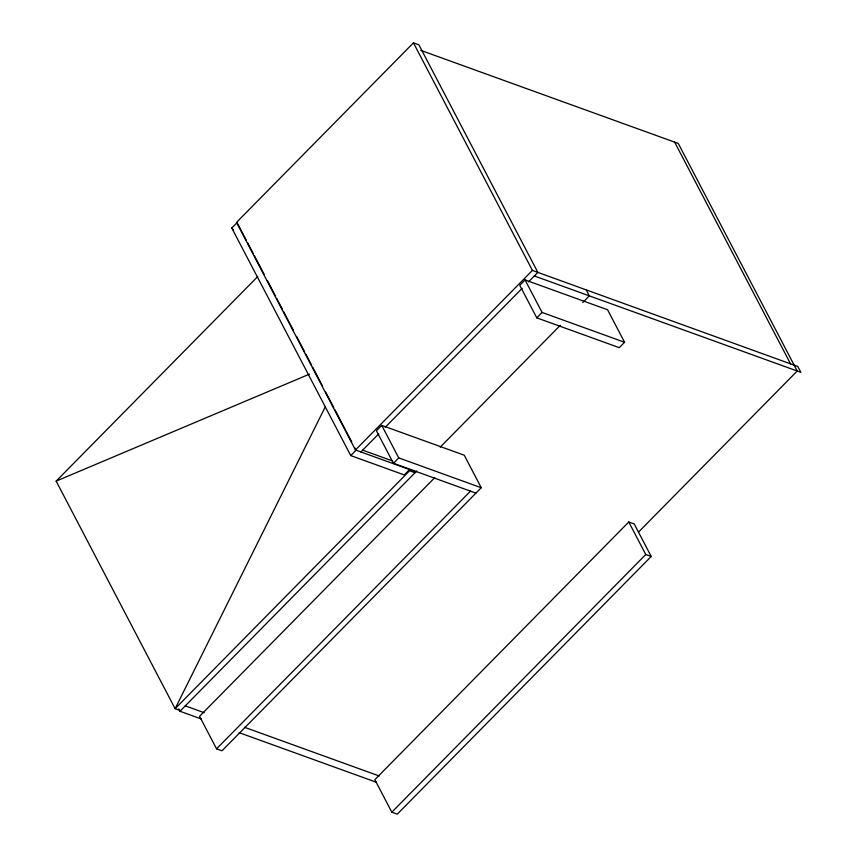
<?xml version="1.0" encoding="UTF-8"?>
<svg xmlns="http://www.w3.org/2000/svg" width="857" height="857" viewBox="0 0 857 857"><rect width="100%" height="100%" fill="white"/><g stroke="black" fill="none" stroke-linecap="round" stroke-linejoin="round"><path stroke-width="1.29" d="M325.092 407.225L175.117 708.685L180.548 710.657M528.501 281.889L537.864 272.387L418.891 44.821L413.449 42.85L236.5 222.413L355.462 449.989L415.902 471.832M409.56 469.54L404.247 474.928L350.759 455.592L231.786 228.026L237.1 222.638M413.781 470.364L415.024 472.732L409.582 470.761L175.117 708.685L56.144 481.12L257.786 276.511M355.462 449.989L532.422 270.416L797.803 366.475L800.856 372.324L534.318 275.975M350.759 455.592L356.073 450.204L354.83 447.836M434.756 477.649L199.563 716.313L216.564 748.825L222.006 750.786L481.248 487.729L464.248 455.217L381.751 425.393L376.437 430.782L393.438 463.283L475.935 493.107M525.084 279.939L519.781 285.327L536.771 317.84L619.268 347.663L624.582 342.275L607.581 309.763L525.084 279.939L542.085 312.451L624.582 342.275M360.904 451.95L378.719 433.878M385.243 427.247L522.138 288.338M393.438 463.283L398.741 457.906L481.248 487.729M536.771 317.84L542.085 312.451M178.727 708.889L179.959 711.256L416.738 470.986M440.273 447.097L560.264 325.349M582.76 302.521L589.327 295.858L586.263 290.009M216.564 748.825L470.493 491.147M628.77 521.999L374.841 779.677L391.831 812.179L397.273 814.15L651.213 556.472L634.212 523.959L628.77 521.999L645.771 554.511L651.213 556.472M638.433 532.165L797.235 371.017L678.262 143.451L420.776 50.37M391.831 812.179L645.771 554.511M56.144 481.12L309.506 374.123M362.672 450.15L392.677 461.002M185.273 705.868L204.159 712.692M244.449 727.261L379.18 775.971M179.959 711.256L201.363 718.991M239.146 732.649L376.384 782.259M231.786 228.026L233.511 230.051M674.63 142.133L790.55 363.85M413.449 42.85L532.422 270.416M381.751 425.393L398.741 457.906M237.721 223.816L246.398 240.41M247.63 242.788L253.211 253.447M254.454 255.825L264.363 274.786M267.459 280.71L275.515 296.115M276.757 298.493L282.339 309.163M283.571 311.53L293.49 330.491M296.586 336.415L304.642 351.831M305.885 354.198L311.455 364.868M312.698 367.235L322.607 386.196M325.703 392.12L333.759 407.536M335.001 409.903L351.734 441.901"/></g></svg>
